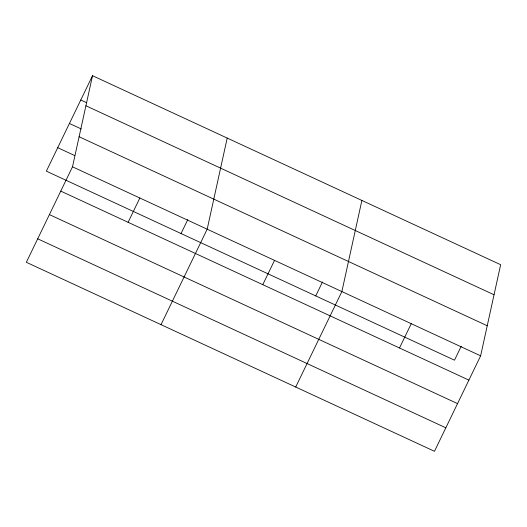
<?xml version="1.0" encoding="UTF-8"?>
<svg xmlns="http://www.w3.org/2000/svg" width="527" height="527" viewBox="0 0 527 527"><rect width="100%" height="100%" fill="white"/><g stroke="black" fill="none" stroke-linecap="round" stroke-linejoin="round"><path stroke-width="0.79" d="M72.502 166.822L92.521 75.697L500.65 264.706L480.631 355.83L434.479 451.303L26.35 262.294L72.502 166.822L480.631 355.83M227.203 138.074L207.183 229.192L161.031 324.665M361.884 200.444L341.871 291.569L295.713 387.035M92.521 75.697L46.369 171.17L454.498 360.178L461.237 346.232M128.101 222.302L139.846 198.007M181.051 233.547L187.79 219.594M262.782 284.672L274.527 260.378M315.732 295.917L322.478 281.971M399.506 347.985L411.251 323.697M80.776 99.992L86.698 102.732M85.914 105.769L494.043 294.777M69.419 123.483L81.263 128.963M79.109 136.75L487.238 325.758M57.72 147.685L74.742 155.564M60.763 191.11L468.892 380.119M49.406 214.601L457.535 403.61M37.707 238.803L445.835 427.812"/></g></svg>
